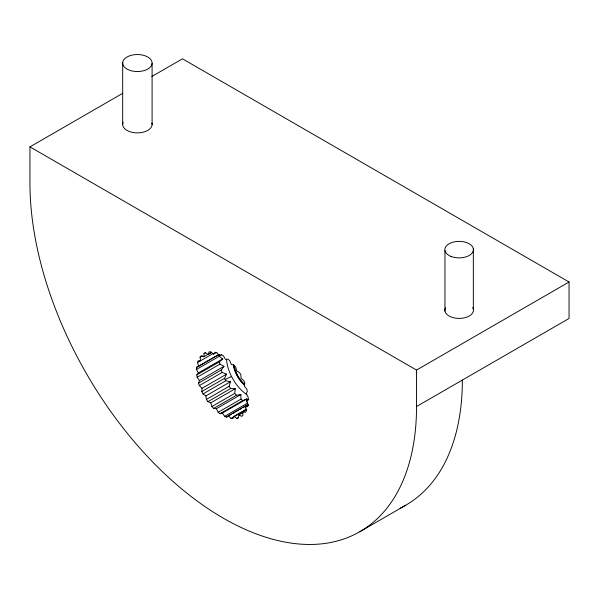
<?xml version="1.0" encoding="UTF-8"?>
<svg xmlns="http://www.w3.org/2000/svg" width="599" height="599" viewBox="0 0 599 599"><rect width="100%" height="100%" fill="white"/><g stroke="black" fill="none" stroke-linecap="round" stroke-linejoin="round"><path stroke-width="0.9" d="M247.2 401.031L246.923 398.874L242.835 400.521A36.659 21.167 60 0 1 240.933 399.144L240.925 394.524L236.493 395.25L213.723 408.398A36.659 21.167 60 0 1 211.941 406.541L210.751 402.872L207.928 401.667A36.659 21.167 60 0 1 206.37 399.466L205.861 395.932L203.039 393.902A36.659 21.167 60 0 1 201.811 391.484L202.013 388.324L199.362 385.591A36.659 21.167 60 0 1 198.546 383.113L199.452 380.515L224.004 366.341L219.908 364.117A36.659 21.167 60 0 1 219.556 361.729L222.266 359.37M199.452 380.515L197.138 377.258A36.659 21.167 60 0 1 196.786 374.877L198.329 373.005L196.509 369.426A36.659 21.167 60 0 1 196.629 367.284L198.718 366.259L197.498 362.582A36.659 21.167 60 0 1 198.097 360.823L200.598 360.71L200.059 357.169A36.659 21.167 60 0 1 201.092 355.896L203.855 356.697L204.019 353.507L205.592 352.601M207.928 401.667L230.69 388.519L235.302 388.699L234.711 393.401L211.941 406.541M242.857 412.801L238.896 415.085L238.38 418.012A36.659 21.167 60 0 1 236.822 418.416L233.999 416.35L232.794 418.634A36.659 21.167 60 0 1 231.012 418.416L228.369 415.661L226.564 417.159A36.659 21.167 60 0 1 224.655 416.327L222.364 413.055L220.073 413.669A36.659 21.167 60 0 1 218.163 412.284L216.366 408.698L213.723 408.398M203.039 393.902L225.801 380.754L230.413 381.758L229.14 386.318L206.37 399.466M204.019 353.507A36.659 21.167 60 0 1 205.427 352.804L208.272 354.473L209.141 351.845A36.659 21.167 60 0 1 210.826 351.755L213.581 354.181L216.748 352.354M199.362 385.591L222.132 372.451L226.572 374.143L224.58 378.343L201.811 391.484M224.004 366.341L221.316 369.972L198.546 383.113M213.581 354.181L215.093 352.279A36.659 21.167 60 0 1 216.958 352.804L219.436 355.843L221.51 354.78A36.659 21.167 60 0 1 223.427 355.896L225.486 359.355L227.979 359.198A36.659 21.167 60 0 1 229.836 360.823L231.341 364.484L234.097 365.248A36.659 21.167 60 0 1 235.781 367.292L236.642 370.916L239.488 372.548A36.659 21.167 60 0 1 240.88 374.877L241.038 378.254L243.8 380.65A36.659 21.167 60 0 1 244.826 383.12L244.272 386.026L246.773 389.036A36.659 21.167 60 0 1 247.365 391.491L246.129 393.745L248.211 397.189A36.659 21.167 60 0 1 248.33 399.466L246.496 400.926L248.031 404.58A36.659 21.167 60 0 1 247.664 406.549L245.35 407.125L246.241 410.757A36.659 21.167 60 0 1 245.418 412.292L242.767 411.947L242.954 415.332A36.659 21.167 60 0 1 241.726 416.327L238.896 415.085M222.678 359.011L219.271 356.278A36.659 21.167 60 0 1 219.339 354.84M151.794 76.522L182.463 58.814L569.05 282.009L569.05 318.473L416.537 406.526A273.361 157.829 60 0 1 223.247 518.128A273.361 157.829 60 0 1 29.95 183.331L29.95 146.867L122.75 93.294M200.059 357.169L202.417 355.806M203.855 356.697L210.983 352.579M208.272 354.473L211.44 352.646M197.498 362.582L213.274 353.388M196.629 367.284L217.826 355.05M198.718 366.259L219.316 354.368M219.436 355.843L221.817 354.473M196.509 369.426L219.271 356.278M198.329 373.005L222.88 358.823M196.786 374.877L219.556 361.729M197.138 377.258L219.908 364.117M202.013 388.324L226.572 374.143M205.861 395.932L230.413 381.758M210.751 402.872L235.302 388.699M216.366 408.698L240.925 394.524M218.163 412.284L240.933 399.144M220.073 413.669L242.835 400.521M222.364 413.055L246.923 398.874M246.496 400.926L248.877 399.555M224.655 416.327L247.424 403.187L247.32 402.109M228.369 415.661L248.173 404.228M226.564 417.159L228.137 416.245M229.702 415.339L231.274 414.433M232.846 413.527L235.197 412.172M236.77 411.266L238.342 410.36M239.907 409.446L241.479 408.54M243.052 407.634L247.761 404.917M245.35 407.125L248.518 405.291M233.999 416.35L246.676 409.035M231.012 418.416L246.713 409.349M242.767 411.947L246.728 409.656M236.822 418.416L238.387 417.51M29.95 146.867L416.537 370.062L569.05 282.009M359.924 531.665L405.748 505.212M225.179 379.556L231.513 376.457M473.345 248.66L473.345 309.189M444.952 250.607L444.952 311.136M416.537 370.062L416.537 406.526M152.094 63.359A14.713 8.498 0 0 1 129.556 70.233A14.713 8.498 0 0 1 130.515 55.527A14.713 8.498 0 0 1 152.094 63.359L152.094 124.712M122.683 62.723L122.683 124.068M462.361 380.073A273.361 157.829 60 0 1 400.139 508.192M472.701 307.527A14.294 8.251 0 0 1 459.396 318.413A14.294 8.251 0 0 1 445.454 307.796M151.899 122.967A14.713 8.498 0 0 1 136.834 132.881A14.713 8.498 0 0 1 123.109 122.338M246.915 394.659A31.597 18.247 60 0 1 226.489 359.273M236.493 395.25A36.659 21.167 60 0 1 234.711 393.401M230.69 388.519A36.659 21.167 60 0 1 229.14 386.318M225.801 380.754A36.659 21.167 60 0 1 224.58 378.343M222.132 372.451A36.659 21.167 60 0 1 221.316 369.972M244.482 384.917A22.118 12.774 60 0 1 233.423 364.709M244.063 383.847A21.332 12.317 60 0 1 234.194 366.116M244.048 384.678A21.332 12.317 60 0 1 233.415 365.218M450.942 256.394A14.294 8.251 0 0 0 473.39 250.36A14.294 8.251 0 0 0 453.121 242.153A14.294 8.251 0 0 0 450.942 256.394"/></g></svg>
